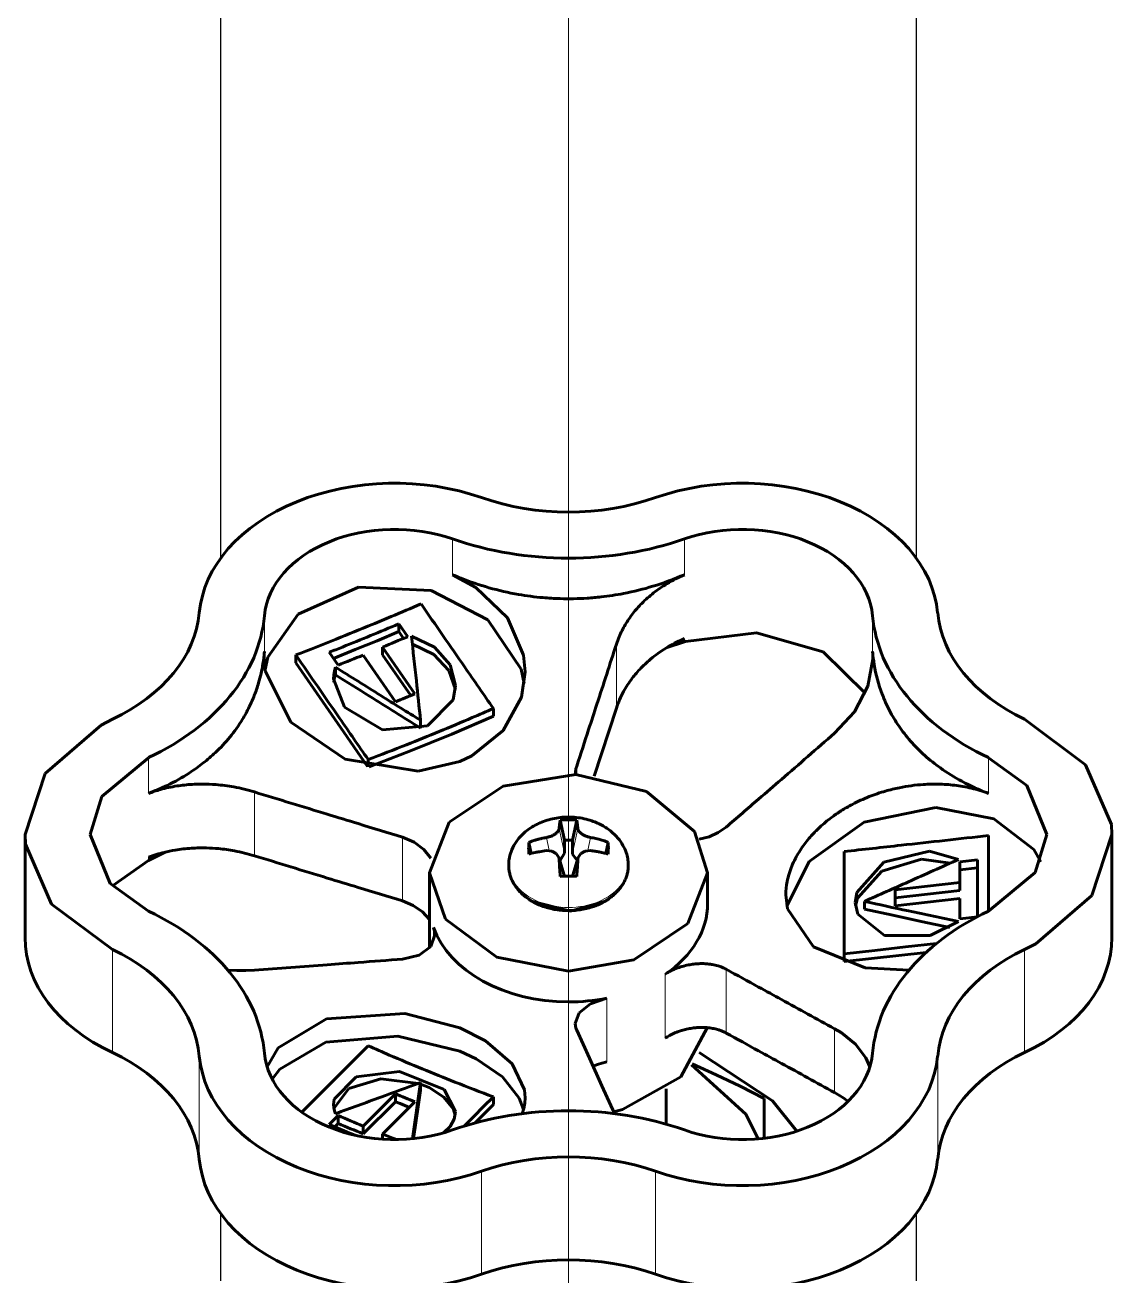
# Model space of a CAD drawing. Header units: millimetres. Extents: x -718 to 68664, y -49984 to -979.
# Drawn here: x 9120 to 9620, y -23322 to -22747 of the extents above; entities that cross this region are included whole.
import ezdxf

# ---------------------------------------------------------------- set-up
doc = ezdxf.new("R2010")
doc.units = ezdxf.units.MM
doc.linetypes.add('K5LT_BASIC', pattern=[0])
doc.layers.add('Text', color=7, linetype='Continuous', lineweight=15)
doc.layers.add('ХВС (В1)_20', color=5, linetype='Continuous', lineweight=25)
doc.layers.add('Системный слой (1)', color=7, linetype='Continuous', true_color=0xc26c6c6c)

# ---------------------------------------------------------------- blocks, each defined once
blk = doc.blocks.new('U656')
at = {"layer": 'Системный слой (1)', "color": 150, "linetype": 'K5LT_BASIC', "lineweight": 60, "true_color": 0x0080ff}
for p, q in [((799.531, 147.501), (800.694, 148.535)), ((797.374, 144.043), (799.531, 147.501)), ((796.351, 139.665), (797.374, 144.043)), ((796.626, 135.07), (796.351, 139.665)), ((798.156, 130.997), (796.626, 135.07)), ((811.359, 132.307), (809.132, 128.939)), ((800.694, 128.102), (798.156, 130.997)), ((809.132, 128.939), (807.742, 127.818))]:
    blk.add_line(p, q, dxfattribs=at)
blk = doc.blocks.new('U665')
at = {"layer": 'Системный слой (1)', "color": 150, "linetype": 'K5LT_BASIC', "lineweight": 60, "true_color": 0x0080ff}
for p, q in [((816.362, 116.814), (816.097, 117.336)), ((826.697, 117.336), (824.602, 114.543)), ((818.593, 114.24), (816.362, 116.814)), ((821.397, 113.318), (818.593, 114.24)), ((824.602, 114.543), (821.851, 113.341)), ((821.851, 113.341), (821.397, 113.318))]:
    blk.add_line(p, q, dxfattribs=at)
blk = doc.blocks.new('U666')
at = {"layer": 'Системный слой (1)', "color": 150, "linetype": 'K5LT_BASIC', "lineweight": 60, "true_color": 0x0080ff}
for p, q in [((830.274, 132.938), (830.258, 132.985)), ((830.676, 129.677), (830.274, 132.938)), ((829.793, 126.611), (830.676, 129.677)), ((827.896, 124.674), (829.793, 126.611))]:
    blk.add_line(p, q, dxfattribs=at)
blk = doc.blocks.new('U667')
at = {"layer": 'Системный слой (1)', "color": 150, "linetype": 'K5LT_BASIC', "lineweight": 60, "true_color": 0x0080ff}
for p, q in [((817.864, 118.997), (819.647, 116.853)), ((823.647, 117.232), (824.93, 118.997)), ((821.397, 116.318), (823.647, 117.232)), ((819.647, 116.853), (821.397, 116.318))]:
    blk.add_line(p, q, dxfattribs=at)
blk = doc.blocks.new('U668')
at = {"layer": 'Системный слой (1)', "color": 150, "linetype": 'K5LT_BASIC', "lineweight": 60, "true_color": 0x0080ff}
for p, q in [((818.192, 162.094), (820.943, 163.295)), ((820.943, 163.295), (821.397, 163.318)), ((821.397, 163.318), (824.202, 162.397)), ((824.202, 162.397), (826.432, 159.823)), ((816.097, 159.301), (818.192, 162.094)), ((826.432, 159.823), (826.697, 159.301))]:
    blk.add_line(p, q, dxfattribs=at)
blk = doc.blocks.new('U669')
at = {"layer": 'Системный слой (1)', "color": 150, "linetype": 'K5LT_BASIC', "lineweight": 60, "true_color": 0x0080ff}
for p, q in [((821.397, 160.318), (819.147, 159.405)), ((823.147, 159.784), (821.397, 160.318)), ((824.93, 157.64), (823.147, 159.784)), ((819.147, 159.405), (817.864, 157.64))]:
    blk.add_line(p, q, dxfattribs=at)
blk = doc.blocks.new('U670')
at = {"layer": 'Системный слой (1)', "color": 150, "linetype": 'K5LT_BASIC', "lineweight": 60, "true_color": 0x0080ff}
for p, q in [((808.741, 135.834), (808.632, 136.238)), ((810.242, 133.151), (808.741, 135.834)), ((812.506, 131.944), (810.242, 133.151))]:
    blk.add_line(p, q, dxfattribs=at)
blk = doc.blocks.new('U671')
at = {"layer": 'Системный слой (1)', "color": 150, "linetype": 'K5LT_BASIC', "lineweight": 60, "true_color": 0x0080ff}
for p, q in [((817.506, 143.97), (819.629, 144.718)), ((819.629, 144.718), (821.961, 143.804)), ((815.751, 141.615), (817.506, 143.97)), ((821.961, 143.804), (823.626, 141.321)), ((815.104, 138.318), (815.751, 141.615)), ((823.626, 141.321), (824.149, 137.981)), ((815.633, 135.315), (815.104, 138.318)), ((824.149, 137.981), (823.38, 134.737)), ((817.298, 132.833), (815.633, 135.315)), ((823.38, 134.737), (821.539, 132.516)), ((819.629, 131.918), (817.298, 132.833)), ((821.539, 132.516), (819.629, 131.918))]:
    blk.add_line(p, q, dxfattribs=at)
blk = doc.blocks.new('U672')
at = {"layer": 'Системный слой (1)', "color": 150, "linetype": 'K5LT_BASIC', "lineweight": 60, "true_color": 0x0080ff}
for p, q in [((821.041, 145.413), (821.271, 145.95)), ((820.709, 144.966), (821.041, 145.413)), ((820.303, 144.647), (820.709, 144.966))]:
    blk.add_line(p, q, dxfattribs=at)
blk = doc.blocks.new('U673')
at = {"layer": 'Системный слой (1)', "color": 150, "linetype": 'K5LT_BASIC', "lineweight": 60, "true_color": 0x0080ff}
for p, q in [((815.658, 145.95), (815.841, 145.184)), ((815.841, 145.184), (816.238, 144.657)), ((816.238, 144.657), (816.783, 144.468)), ((816.894, 144.474), (817.005, 144.494)), ((817.005, 144.494), (817.117, 144.527)), ((816.783, 144.468), (816.894, 144.474))]:
    blk.add_line(p, q, dxfattribs=at)
blk = doc.blocks.new('U674')
at = {"layer": 'Системный слой (1)', "color": 150, "linetype": 'K5LT_BASIC', "lineweight": 60, "true_color": 0x0080ff}
for p, q in [((818.335, 145.95), (818.13, 145.458)), ((818.13, 145.458), (817.838, 145.038)), ((817.838, 145.038), (817.482, 144.718))]:
    blk.add_line(p, q, dxfattribs=at)
blk = doc.blocks.new('U675')
at = {"layer": 'Системный слой (1)', "color": 150, "linetype": 'K5LT_BASIC', "lineweight": 60, "true_color": 0x0080ff}
for p, q in [((815.136, 153.574), (815.155, 153.986)), ((815.136, 153.168), (815.136, 153.574)), ((815.156, 152.765), (815.136, 153.168))]:
    blk.add_line(p, q, dxfattribs=at)
blk = doc.blocks.new('U676')
at = {"layer": 'Системный слой (1)', "color": 150, "linetype": 'K5LT_BASIC', "lineweight": 60, "true_color": 0x0080ff}
for p, q in [((812.388, 137.94), (811.107, 137.36)), ((811.107, 137.36), (809.828, 136.781)), ((809.828, 136.781), (808.55, 136.201))]:
    blk.add_line(p, q, dxfattribs=at)
blk = doc.blocks.new('U677')
at = {"layer": 'Системный слой (1)', "color": 150, "linetype": 'K5LT_BASIC', "lineweight": 60, "true_color": 0x0080ff}
for p, q in [((812.489, 137.978), (812.388, 137.94)), ((812.591, 138.001), (812.489, 137.978)), ((812.695, 138.008), (812.591, 138.001)), ((813.19, 137.827), (812.695, 138.008)), ((813.602, 137.314), (813.19, 137.827)), ((813.864, 136.558), (813.602, 137.314))]:
    blk.add_line(p, q, dxfattribs=at)
blk = doc.blocks.new('U678')
at = {"layer": 'Системный слой (1)', "color": 150, "linetype": 'K5LT_BASIC', "lineweight": 60, "true_color": 0x0080ff}
for p, q in [((812.278, 125.777), (812.456, 126.076)), ((811.743, 125.115), (812.278, 125.777)), ((811.122, 124.642), (811.743, 125.115)), ((810.707, 124.453), (811.122, 124.642))]:
    blk.add_line(p, q, dxfattribs=at)
blk = doc.blocks.new('U679')
at = {"layer": 'Системный слой (1)', "color": 150, "linetype": 'K5LT_BASIC', "lineweight": 60, "true_color": 0x0080ff}
for p, q in [((824.281, 137.998), (824.149, 138.008)), ((824.412, 137.976), (824.281, 137.998)), ((824.541, 137.94), (824.412, 137.976))]:
    blk.add_line(p, q, dxfattribs=at)
blk = doc.blocks.new('U680')
at = {"layer": 'Системный слой (1)', "color": 150, "linetype": 'K5LT_BASIC', "lineweight": 60, "true_color": 0x0080ff}
for p, q in [((809.392, 125.857), (809.52, 126.076)), ((809.112, 125.457), (809.256, 125.651)), ((809.256, 125.651), (809.392, 125.857))]:
    blk.add_line(p, q, dxfattribs=at)
blk = doc.blocks.new('U681')
at = {"layer": 'Системный слой (1)', "color": 150, "linetype": 'K5LT_BASIC', "lineweight": 60, "true_color": 0x0080ff}
for p, q in [((826.052, 126.076), (827.042, 125.165)), ((827.042, 125.165), (828.218, 124.546)), ((828.218, 124.546), (829.455, 124.319)), ((829.455, 124.319), (829.52, 124.318)), ((829.52, 124.318), (829.619, 124.32)), ((829.619, 124.32), (829.718, 124.324)), ((829.718, 124.324), (829.817, 124.33))]:
    blk.add_line(p, q, dxfattribs=at)
blk = doc.blocks.new('U682')
at = {"layer": 'Системный слой (1)', "color": 150, "linetype": 'K5LT_BASIC', "lineweight": 60, "true_color": 0x0080ff}
for p, q in [((810.728, 137.189), (810.808, 136.991)), ((810.808, 136.991), (810.875, 136.781)), ((810.875, 136.781), (810.928, 136.558))]:
    blk.add_line(p, q, dxfattribs=at)
blk = doc.blocks.new('U683')
at = {"layer": 'Системный слой (1)', "color": 150, "linetype": 'K5LT_BASIC', "lineweight": 60, "true_color": 0x0080ff}
for p, q in [((821.173, 132.302), (821.288, 131.848)), ((821.288, 131.848), (821.479, 131.428)), ((821.479, 131.428), (821.735, 131.065))]:
    blk.add_line(p, q, dxfattribs=at)
blk = doc.blocks.new('U684')
at = {"layer": 'Системный слой (1)', "color": 150, "linetype": 'K5LT_BASIC', "lineweight": 60, "true_color": 0x0080ff}
for p, q in [((817.977, 128.246), (816.223, 127.048)), ((818.623, 128.318), (817.977, 128.246)), ((816.223, 127.048), (815.257, 124.679)), ((815.257, 124.679), (815.155, 122.651))]:
    blk.add_line(p, q, dxfattribs=at)
blk = doc.blocks.new('U685')
at = {"layer": 'Системный слой (1)', "color": 150, "linetype": 'K5LT_BASIC', "lineweight": 60, "true_color": 0x0080ff}
for p, q in [((820.148, 127.248), (818.095, 128.27)), ((821.967, 124.718), (820.148, 127.248)), ((822.64, 121.426), (821.967, 124.718)), ((822.114, 118.758), (822.64, 121.426)), ((820.703, 116.915), (822.114, 118.758)), ((820.142, 116.587), (820.703, 116.915))]:
    blk.add_line(p, q, dxfattribs=at)
blk = doc.blocks.new('U686')
at = {"layer": 'Системный слой (1)', "color": 150, "linetype": 'K5LT_BASIC', "lineweight": 60, "true_color": 0x0080ff}
for p, q in [((810.59, 151.596), (810.129, 151.947)), ((811.832, 149.479), (810.59, 151.596)), ((812.118, 146.171), (811.832, 149.479)), ((811.425, 143.318), (812.118, 146.171)), ((811.075, 142.568), (811.425, 143.318)), ((810.236, 141.353), (811.075, 142.568)), ((809.257, 140.583), (810.236, 141.353)), ((808.742, 140.387), (809.257, 140.583))]:
    blk.add_line(p, q, dxfattribs=at)
blk = doc.blocks.new('U687')
at = {"layer": 'Системный слой (1)', "color": 150, "linetype": 'K5LT_BASIC', "lineweight": 60, "true_color": 0x0080ff}
for p, q in [((828.928, 152.272), (826.565, 151.086)), ((829.52, 152.318), (828.928, 152.272)), ((829.619, 152.317), (829.52, 152.318)), ((829.718, 152.313), (829.619, 152.317)), ((829.817, 152.306), (829.718, 152.313)), ((826.565, 151.086), (824.861, 148.599)), ((824.861, 148.599), (824.309, 145.239)), ((824.309, 145.239), (824.747, 143.318))]:
    blk.add_line(p, q, dxfattribs=at)
blk = doc.blocks.new('U688')
at = {"layer": 'Системный слой (1)', "color": 150, "linetype": 'K5LT_BASIC', "lineweight": 60, "true_color": 0x0080ff}
for p, q in [((829.557, 152.147), (828.98, 152.279)), ((831.537, 150.758), (829.557, 152.147)), ((832.768, 147.982), (831.537, 150.758)), ((832.622, 144.638), (832.768, 147.982)), ((831.269, 142.029), (832.622, 144.638)), ((829.003, 140.5), (831.269, 142.029)), ((828.338, 140.354), (829.003, 140.5))]:
    blk.add_line(p, q, dxfattribs=at)
blk = doc.blocks.new('U689')
at = {"layer": 'Системный слой (1)', "color": 150, "linetype": 'K5LT_BASIC', "lineweight": 60, "true_color": 0x0080ff}
for p, q in [((832.76, 142.576), (833.35, 143.652)), ((824.747, 143.318), (825.008, 142.767)), ((825.008, 142.767), (826.179, 141.323)), ((831.36, 141.132), (832.76, 142.576)), ((826.179, 141.323), (827.716, 140.488)), ((829.647, 140.393), (831.36, 141.132)), ((827.716, 140.488), (828.874, 140.318)), ((828.874, 140.318), (829.647, 140.393))]:
    blk.add_line(p, q, dxfattribs=at)
blk = doc.blocks.new('U690')
at = {"layer": 'Системный слой (1)', "color": 150, "linetype": 'K5LT_BASIC', "lineweight": 60, "true_color": 0x0080ff}
for p, q in [((811.898, 142.134), (812.499, 143.318)), ((810.843, 140.914), (811.898, 142.134)), ((809.641, 140.349), (810.843, 140.914)), ((808.548, 140.446), (808.789, 140.375)), ((808.789, 140.375), (809.033, 140.333)), ((809.033, 140.333), (809.278, 140.318)), ((809.278, 140.318), (809.641, 140.349))]:
    blk.add_line(p, q, dxfattribs=at)
blk = doc.blocks.new('U691')
at = {"layer": 'Системный слой (1)', "color": 150, "linetype": 'K5LT_BASIC', "lineweight": 60, "true_color": 0x0080ff}
for p, q in [((811.573, 151.676), (810.707, 152.184)), ((812.916, 149.444), (811.573, 151.676)), ((813.156, 145.845), (812.916, 149.444)), ((812.499, 143.318), (813.156, 145.845))]:
    blk.add_line(p, q, dxfattribs=at)
blk = doc.blocks.new('U692')
at = {"layer": 'Системный слой (1)', "color": 150, "linetype": 'K5LT_BASIC', "lineweight": 60, "true_color": 0x0080ff}
for p, q in [((815.549, 125.643), (815.688, 124.386)), ((815.688, 124.386), (815.827, 123.128)), ((815.827, 123.128), (815.966, 121.871))]:
    blk.add_line(p, q, dxfattribs=at)
blk = doc.blocks.new('U693')
at = {"layer": 'Системный слой (1)', "color": 150, "linetype": 'K5LT_BASIC', "lineweight": 60, "true_color": 0x0080ff}
for p, q in [((817.676, 123.399), (817.958, 124.71)), ((817.396, 122.089), (817.676, 123.399)), ((817.118, 120.78), (817.396, 122.089))]:
    blk.add_line(p, q, dxfattribs=at)
blk = doc.blocks.new('U694')
at = {"layer": 'Системный слой (1)', "color": 150, "linetype": 'K5LT_BASIC', "lineweight": 60, "true_color": 0x0080ff}
for p, q in [((818.468, 125.019), (818.091, 125.115)), ((819.704, 123.911), (818.468, 125.019)), ((820.261, 122.084), (819.704, 123.911)), ((820.075, 120.763), (820.261, 122.084))]:
    blk.add_line(p, q, dxfattribs=at)
blk = doc.blocks.new('U695')
at = {"layer": 'Системный слой (1)', "color": 150, "linetype": 'K5LT_BASIC', "lineweight": 60, "true_color": 0x0080ff}
for p, q in [((816.749, 123.782), (817.734, 125.016)), ((817.734, 125.016), (818.269, 125.126)), ((818.269, 125.126), (818.733, 125.052)), ((818.733, 125.052), (820.123, 123.808)), ((816.75, 121.686), (816.749, 123.782)), ((820.123, 123.808), (820.62, 121.715)), ((817.39, 120.371), (816.75, 121.686)), ((820.62, 121.715), (820.251, 120.371))]:
    blk.add_line(p, q, dxfattribs=at)
blk = doc.blocks.new('U696')
at = {"layer": 'Системный слой (1)', "color": 150, "linetype": 'K5LT_BASIC', "lineweight": 60, "true_color": 0x0080ff}
for p, q in [((815.908, 125.643), (816.063, 124.227)), ((816.063, 124.227), (816.22, 122.811)), ((816.22, 122.811), (816.377, 121.395))]:
    blk.add_line(p, q, dxfattribs=at)
blk = doc.blocks.new('U697')
at = {"layer": 'Системный слой (1)', "color": 150, "linetype": 'K5LT_BASIC', "lineweight": 60, "true_color": 0x0080ff}
for p, q in [((824.504, 147.49), (825.24, 145.584)), ((825.24, 145.584), (826.017, 143.682)), ((826.017, 143.682), (826.838, 141.776))]:
    blk.add_line(p, q, dxfattribs=at)
blk = doc.blocks.new('U698')
at = {"layer": 'Системный слой (1)', "color": 150, "linetype": 'K5LT_BASIC', "lineweight": 60, "true_color": 0x0080ff}
for p, q in [((829.9, 148.126), (829.498, 149.128)), ((830.31, 147.125), (829.9, 148.126)), ((830.728, 146.123), (830.31, 147.125))]:
    blk.add_line(p, q, dxfattribs=at)
blk = doc.blocks.new('U699')
at = {"layer": 'Системный слой (1)', "color": 150, "linetype": 'K5LT_BASIC', "lineweight": 60, "true_color": 0x0080ff}
for p, q in [((808.545, 149.044), (808.686, 149.09)), ((808.686, 149.09), (808.827, 149.117)), ((808.827, 149.117), (808.967, 149.126)), ((808.967, 149.126), (809.209, 149.098)), ((809.209, 149.098), (810.246, 148.081)), ((810.246, 148.081), (810.487, 146.099)), ((810.487, 146.099), (809.661, 144.035)), ((807.964, 143.763), (807.667, 144.067)), ((809.661, 144.035), (808.653, 143.511)), ((808.298, 143.574), (807.964, 143.763)), ((808.653, 143.511), (808.298, 143.574))]:
    blk.add_line(p, q, dxfattribs=at)
blk = doc.blocks.new('U700')
at = {"layer": 'Системный слой (1)', "color": 150, "linetype": 'K5LT_BASIC', "lineweight": 60, "true_color": 0x0080ff}
for p, q in [((809.012, 146.066), (809.1, 146.28)), ((808.838, 145.639), (808.925, 145.853)), ((808.925, 145.853), (809.012, 146.066))]:
    blk.add_line(p, q, dxfattribs=at)
blk = doc.blocks.new('U701')
at = {"layer": 'Системный слой (1)', "color": 150, "linetype": 'K5LT_BASIC', "lineweight": 60, "true_color": 0x0080ff}
for p, q in [((828.503, 149.101), (828.383, 149.117)), ((828.621, 149.077), (828.503, 149.101)), ((828.737, 149.044), (828.621, 149.077)), ((829.678, 144.511), (830.154, 145.491)), ((830.154, 145.491), (830.156, 145.5)), ((828.943, 143.819), (829.678, 144.511)), ((828.07, 143.519), (828.943, 143.819))]:
    blk.add_line(p, q, dxfattribs=at)
blk = doc.blocks.new('U702')
at = {"layer": 'Системный слой (1)', "color": 150, "linetype": 'K5LT_BASIC', "lineweight": 60, "true_color": 0x0080ff}
for p, q in [((808.051, 149.322), (807.884, 148.924)), ((807.719, 148.526), (807.554, 148.129)), ((807.884, 148.924), (807.719, 148.526))]:
    blk.add_line(p, q, dxfattribs=at)
blk = doc.blocks.new('U703')
at = {"layer": 'Системный слой (1)', "color": 150, "linetype": 'K5LT_BASIC', "lineweight": 60, "true_color": 0x0080ff}
for p, q in [((809.633, 149.567), (808.615, 150.583)), ((810.652, 148.552), (809.633, 149.567)), ((811.672, 147.535), (810.652, 148.552))]:
    blk.add_line(p, q, dxfattribs=at)
blk = doc.blocks.new('U704')
at = {"layer": 'Системный слой (1)', "color": 150, "linetype": 'K5LT_BASIC', "lineweight": 60, "true_color": 0x0080ff}
for p, q in [((808.423, 142.67), (807.975, 143.117)), ((808.872, 142.223), (808.423, 142.67)), ((809.321, 141.776), (808.872, 142.223))]:
    blk.add_line(p, q, dxfattribs=at)
blk = doc.blocks.new('U705')
at = {"layer": 'Системный слой (1)', "color": 150, "linetype": 'K5LT_BASIC', "lineweight": 60, "true_color": 0x0080ff}
for p, q in [((809.71, 148.422), (808.787, 149.111)), ((810.148, 146.947), (809.71, 148.422)), ((809.944, 145.225), (810.148, 146.947)), ((809.753, 144.734), (809.91, 145.123)), ((809.314, 144.048), (809.753, 144.734)), ((808.779, 143.626), (809.314, 144.048)), ((808.474, 143.526), (808.779, 143.626))]:
    blk.add_line(p, q, dxfattribs=at)
blk = doc.blocks.new('U706')
at = {"layer": 'Системный слой (1)', "color": 150, "linetype": 'K5LT_BASIC', "lineweight": 60, "true_color": 0x0080ff}
for p, q in [((808.141, 145.338), (807.402, 145.446)), ((808.882, 145.23), (808.141, 145.338)), ((809.624, 145.123), (808.882, 145.23))]:
    blk.add_line(p, q, dxfattribs=at)
blk = doc.blocks.new('U707')
at = {"layer": 'Системный слой (1)', "color": 150, "linetype": 'K5LT_BASIC', "lineweight": 60, "true_color": 0x0080ff}
for p, q in [((808.12, 142.616), (808.401, 142.336)), ((808.401, 142.336), (808.682, 142.056)), ((808.682, 142.056), (808.963, 141.776))]:
    blk.add_line(p, q, dxfattribs=at)
blk = doc.blocks.new('U708')
at = {"layer": 'Системный слой (1)', "color": 150, "linetype": 'K5LT_BASIC', "lineweight": 60, "true_color": 0x0080ff}
for p, q in [((827.257, 148.627), (828.563, 149.126)), ((828.563, 149.126), (828.743, 149.117)), ((828.743, 149.117), (828.921, 149.09)), ((828.921, 149.09), (829.095, 149.044)), ((826.214, 146.873), (827.257, 148.627)), ((826.399, 144.797), (826.214, 146.873)), ((830.526, 145.54), (830.016, 144.484)), ((827.598, 143.629), (826.399, 144.797)), ((830.016, 144.484), (829.209, 143.765)), ((828.249, 143.511), (827.598, 143.629)), ((829.209, 143.765), (828.249, 143.511))]:
    blk.add_line(p, q, dxfattribs=at)
blk = doc.blocks.new('U709')
at = {"layer": 'Системный слой (1)', "color": 150, "linetype": 'K5LT_BASIC', "lineweight": 60, "true_color": 0x0080ff}
for p, q in [((829.296, 150.86), (827.703, 149.76)), ((827.703, 149.76), (826.111, 148.66)), ((826.111, 148.66), (824.521, 147.559))]:
    blk.add_line(p, q, dxfattribs=at)
blk = doc.blocks.new('U710')
at = {"layer": 'Системный слой (1)', "color": 150, "linetype": 'K5LT_BASIC', "lineweight": 60, "true_color": 0x0080ff}
for p, q in [((808.256, 145.373), (807.396, 145.499)), ((809.118, 145.248), (808.256, 145.373)), ((809.982, 145.123), (809.118, 145.248))]:
    blk.add_line(p, q, dxfattribs=at)
blk = doc.blocks.new('U711')
at = {"layer": 'Системный слой (1)', "color": 150, "linetype": 'K5LT_BASIC', "lineweight": 60, "true_color": 0x0080ff}
for p, q in [((818.334, 140.02), (817.863, 138.226)), ((817.863, 138.226), (818.334, 136.617))]:
    blk.add_line(p, q, dxfattribs=at)
blk = doc.blocks.new('U712')
at = {"layer": 'Системный слой (1)', "color": 150, "linetype": 'K5LT_BASIC', "lineweight": 60, "true_color": 0x0080ff}
for p, q in [((820.231, 138.682), (820.205, 138.724)), ((820.532, 138.504), (820.231, 138.682))]:
    blk.add_line(p, q, dxfattribs=at)
blk = doc.blocks.new('U713')
at = {"layer": 'Системный слой (1)', "color": 150, "linetype": 'K5LT_BASIC', "lineweight": 60, "true_color": 0x0080ff}
for p, q in [((820.205, 137.913), (820.492, 138.13)), ((820.492, 138.13), (820.532, 138.133))]:
    blk.add_line(p, q, dxfattribs=at)
blk = doc.blocks.new('U714')
at = {"layer": 'Системный слой (1)', "color": 150, "linetype": 'K5LT_BASIC', "lineweight": 60, "true_color": 0x0080ff}
for p, q in [((820.269, 137.888), (820.234, 137.891)), ((820.303, 137.882), (820.269, 137.888)), ((820.337, 137.873), (820.303, 137.882)), ((820.522, 137.756), (820.337, 137.873)), ((820.634, 137.552), (820.522, 137.756)), ((820.652, 137.3), (820.634, 137.552))]:
    blk.add_line(p, q, dxfattribs=at)
blk = doc.blocks.new('U715')
at = {"layer": 'Системный слой (1)', "color": 150, "linetype": 'K5LT_BASIC', "lineweight": 60, "true_color": 0x0080ff}
for p, q in [((820.634, 139.085), (820.652, 139.337)), ((820.234, 138.746), (820.269, 138.749)), ((820.269, 138.749), (820.303, 138.755)), ((820.303, 138.755), (820.337, 138.764)), ((820.337, 138.764), (820.522, 138.88)), ((820.522, 138.88), (820.634, 139.085))]:
    blk.add_line(p, q, dxfattribs=at)
blk = doc.blocks.new('U716')
at = {"layer": 'Системный слой (1)', "color": 150, "linetype": 'K5LT_BASIC', "lineweight": 60, "true_color": 0x0080ff}
for p, q in [((810.792, 132.664), (808.523, 130.157)), ((808.523, 130.157), (807.388, 129.588))]:
    blk.add_line(p, q, dxfattribs=at)
blk = doc.blocks.new('U717')
at = {"layer": 'Системный слой (1)', "color": 150, "linetype": 'K5LT_BASIC', "lineweight": 60, "true_color": 0x0080ff}
for p, q in [((810.845, 132.625), (810.341, 131.52)), ((810.341, 131.52), (809.808, 130.417)), ((809.808, 130.417), (809.251, 129.318))]:
    blk.add_line(p, q, dxfattribs=at)

msp = doc.modelspace()

# ---------------------------------------------------------------- linework, layer by layer
at = {"layer": 'Text'}
msp.add_line((9369.58, -22177.69), (9369.58, -25764.92), dxfattribs=at)
at = {"layer": 'ХВС (В1)_20'}
for p, q in [((9209.58, -22360.41), (9209.58, -22991.85)), ((9529.58, -22360.41), (9529.58, -22991.85)), ((9209.58, -23293.5), (9209.58, -23324.38)), ((9529.58, -23293.5), (9529.58, -23324.38))]:
    msp.add_line(p, q, dxfattribs=at)
at = {"layer": 'ХВС (В1)_20', "lineweight": 18}
for p, q in [((9316.25, -22983), (9316.25, -22999.46)), ((9422.92, -22983), (9422.92, -22999.46)), ((9229.7, -23018.33), (9229.7, -23034.79)), ((9509.47, -23018.33), (9509.47, -23034.79)), ((9422.92, -23028.82), (9422.92, -23030.38)), ((9391.63, -23060.82), (9391.63, -23031.46)), ((9176.37, -23083.65), (9176.37, -23100.11)), ((9373.37, -23091.49), (9373.37, -23087.54)), ((9562.8, -23083.65), (9562.8, -23100.11)), ((9225.11, -23128.8), (9225.11, -23099.44)), ((9367.73, -23127.64), (9365.31, -23116.21)), ((9371.44, -23127.64), (9373.86, -23116.21)), ((9293.27, -23149.6), (9293.27, -23120.24)), ((9360.67, -23126.4), (9359.4, -23120.39)), ((9378.5, -23126.4), (9379.77, -23120.39)), ((9176.37, -23129.47), (9176.37, -23131.03)), ((9367.61, -23138.21), (9365.31, -23130.62)), ((9371.56, -23138.21), (9373.86, -23130.62)), ((9307.5, -23168.3), (9307.5, -23161.78)), ((9159.76, -23171.99), (9159.76, -23219.36)), ((9579.41, -23171.99), (9579.41, -23219.36)), ((9414.07, -23212.7), (9414.07, -23183.34)), ((9442.12, -23210.37), (9442.12, -23181.01)), ((9387.19, -23223.68), (9387.19, -23194.32)), ((9492.01, -23237.76), (9492.01, -23208.4)), ((9199.76, -23220.98), (9199.76, -23268.35)), ((9539.41, -23220.98), (9539.41, -23268.35)), ((9329.58, -23273.97), (9329.58, -23321.35)), ((9409.58, -23273.97), (9409.58, -23321.35))]:
    msp.add_line(p, q, dxfattribs=at)
at = {"layer": 'ХВС (В1)_20', "lineweight": 60}
for p, q in [((9291.54, -23025.68), (9291.54, -23022.1)), ((9295.61, -23027.99), (9291.54, -23022.1)), ((9293.69, -23028.8), (9291.54, -23025.68)), ((9422.92, -23030.38), (9414.98, -23032.91)), ((9244.16, -23039.99), (9244.16, -23036.41)), ((9263.61, -23041.06), (9259.55, -23035.16)), ((9289.97, -23057.99), (9275.13, -23036.45)), ((9298.93, -23054.33), (9284.09, -23032.79)), ((9284.09, -23036.38), (9284.09, -23032.79)), ((9297.01, -23055.12), (9284.09, -23036.38)), ((9262.33, -23045.59), (9262.33, -23042)), ((9335.01, -23064.58), (9335.01, -23061)), ((9381.42, -23092.19), (9391.63, -23060.82)), ((9301.54, -23070.05), (9301.54, -23066.47)), ((9277.41, -23087.81), (9277.41, -23084.51)), ((9367.73, -23121.56), (9365.79, -23112.41)), ((9371.44, -23121.56), (9373.38, -23112.41)), ((9119.58, -23118.99), (9119.58, -23166.36)), ((9352.37, -23127.74), (9351.29, -23122.66)), ((9371.44, -23121.56), (9367.73, -23121.56)), ((9367.73, -23121.56), (9367.73, -23127.64)), ((9371.44, -23127.64), (9371.44, -23121.56)), ((9386.8, -23127.74), (9387.88, -23122.66)), ((9562.83, -23154.3), (9562.83, -23119.49)), ((9619.58, -23118.99), (9619.58, -23166.36)), ((9183.99, -23127.14), (9176.37, -23131.03)), ((9496.33, -23126.86), (9496.33, -23173.88)), ((9176.37, -23131.03), (9159.81, -23142.67)), ((9367.6, -23137.73), (9365.13, -23129.59)), ((9371.57, -23137.73), (9374.04, -23129.59)), ((9549.53, -23131.66), (9557.66, -23130.74)), ((9549.53, -23131.66), (9549.53, -23141.16)), ((9557.66, -23134.32), (9549.53, -23135.24)), ((9557.66, -23156.87), (9557.66, -23130.74)), ((9305.58, -23136.66), (9305.58, -23171.31)), ((9367.6, -23137.73), (9367.7, -23138.21)), ((9371.47, -23138.21), (9371.57, -23137.73)), ((9433.58, -23136.66), (9433.58, -23150.81)), ((9519.86, -23144.52), (9549.53, -23141.16)), ((9519.86, -23144.52), (9519.86, -23151.84)), ((9549.53, -23144.74), (9519.86, -23148.1)), ((9549.53, -23144.74), (9549.53, -23141.16)), ((9505.67, -23153.38), (9505.67, -23149.8)), ((9519.86, -23151.84), (9549.53, -23148.48)), ((9549.53, -23148.48), (9549.53, -23157.78)), ((9549.53, -23157.78), (9557.66, -23156.87)), ((9496.33, -23177.46), (9496.33, -23173.88)), ((9301.54, -23236.71), (9301.54, -23233.13)), ((9414.58, -23252.32), (9414.58, -23236.02)), ((9289.97, -23238.38), (9275.13, -23253.19)), ((9289.97, -23241.96), (9275.13, -23256.77)), ((9298.93, -23242.03), (9284.09, -23256.84)), ((9289.97, -23241.96), (9289.97, -23238.38)), ((9335.01, -23243.33), (9335.01, -23239.74)), ((9459.58, -23240.45), (9459.58, -23258.8)), ((9263.61, -23248.39), (9259.55, -23252.45)), ((9263.61, -23251.97), (9263.61, -23248.39)), ((9263.61, -23251.97), (9262.07, -23253.51)), ((9275.13, -23256.77), (9275.13, -23253.19)), ((9284.09, -23259.21), (9284.09, -23256.84))]:
    msp.add_line(p, q, dxfattribs=at)
msp.add_arc((9845.19, -21869.66), 1496.36, 247.97721, 248.2384, dxfattribs=at)
for centre, major_axis, start_param, end_param in [((9289.58, -23021.01), (-90, 0), 4.251835, 6.220141), ((9449.58, -23021.01), (-90, 0), 3.204637, 5.172943), ((9369.58, -22906.99), (90, 0), 4.251835, 5.172943), ((9289.58, -23021.01), (-60, 0), 4.251835, 6.220141), ((9449.58, -23021.01), (60, 0), 0.063045, 2.03135), ((9369.58, -22906.99), (120, 0), 4.251835, 5.172943), ((9109.94, -23012.99), (90, 0), 5.299033, 6.220141), ((9109.94, -23012.99), (120, 0), 5.299033, 6.220141), ((9629.23, -23012.99), (120, 0), 3.204637, 4.125745), ((9629.23, -23012.99), (-90, 0), 0.063045, 0.984153), ((9369.58, -23150.81), (64, 0), 5.480988, 6.283185), ((9109.94, -23224.98), (-120, 0), 3.204637, 4.125745), ((9629.23, -23224.98), (-120, 0), 5.299033, 6.220141), ((9369.58, -23150.81), (-64, 0), 0.245, 1.570796), ((9209.58, -23166.36), (90, 0), 3.141593, 4.125745), ((9529.58, -23166.36), (-90, 0), 2.15744, 3.141593), ((9109.94, -23224.98), (90, 0), 0.063045, 0.984153), ((9629.23, -23224.98), (-90, 0), 5.299033, 6.220141), ((9369.58, -23150.81), (64, 0), 4.712389, 4.990987), ((9109.94, -23272.36), (90, 0), 0.063045, 0.984153), ((9289.58, -23216.97), (-60, 0), 0.063045, 2.03135), ((9449.58, -23216.97), (60, 0), 4.251835, 6.220141), ((9629.23, -23272.36), (-90, 0), 5.299033, 6.220141), ((9289.58, -23216.97), (90, 0), 3.204637, 5.172943), ((9449.58, -23216.97), (90, 0), 4.251835, 6.220141), ((9369.58, -23330.98), (-120, 0), 4.251835, 5.172943), ((9369.58, -23330.98), (-90, 0), 4.251835, 5.172943), ((9289.58, -23264.34), (90, 0), 3.204637, 5.172943), ((9449.58, -23264.34), (90, 0), 4.251835, 6.220141), ((9369.58, -23378.36), (-90, 0), 4.251835, 5.172943)]:
    msp.add_ellipse(centre, major_axis=major_axis, ratio=0.707107, start_param=start_param, end_param=end_param, dxfattribs=at)
at = {"layer": 'ХВС (В1)_20', "lineweight": 18}
msp.add_ellipse((9369.58, -23133.13), major_axis=(-27.5, 0), ratio=0.707107, start_param=0, end_param=3.141593, dxfattribs=at)
at = {"layer": 'ХВС (В1)_20', "lineweight": 60}
for points, knots in [([(9422.92, -22999.46), (9418.23, -23001.5), (9409.07, -23004.87), (9396.12, -23008.07), (9385.95, -23009.63), (9376.17, -23010.49), (9367.22, -23010.65), (9356.64, -23010.03), (9345.63, -23008.58), (9332.97, -23005.68), (9322.97, -23002.28), (9317.54, -23000.02), (9316.25, -22999.46)], [0, 0, 0, 0, 1.854842, 3.499918, 4.73635, 5.487068, 6.957013, 7.886095, 9.219697, 10.871305, 12.490285, 13, 13, 13, 13]), ([(9422.92, -22999.46), (9420.14, -23000.67), (9415.18, -23003.23), (9408.65, -23007.73), (9403.4, -23012.39), (9399.06, -23017.33), (9395.56, -23022.47), (9393.15, -23027.24), (9392.01, -23030.29), (9391.63, -23031.46)], [0, 0, 0, 0, 1.818825, 3.386072, 4.938759, 6.313147, 7.708369, 9.13365, 10, 10, 10, 10]), ([(9301.76, -23012.9), (9297.17, -23014.88), (9289.7, -23018.05), (9276.7, -23023.47), (9262.1, -23029.41), (9250.37, -23034.02), (9244.16, -23036.41)], [0, 0, 0, 0, 1.672477, 2.72387, 4.738499, 7, 7, 7, 7]), ([(9335.01, -23061), (9330.62, -23054.67), (9319.54, -23038.65), (9308.46, -23022.6), (9301.76, -23012.9)], [0, 0, 0, 0, 1.976899, 5, 5, 5, 5]), ([(9291.54, -23022.1), (9282.88, -23025.75), (9272.22, -23030.13), (9261.55, -23034.37), (9259.55, -23035.16)], [0, 0, 0, 0, 4.059731, 5, 5, 5, 5]), ([(9301.54, -23066.47), (9300.89, -23060.43), (9299.5, -23047.53), (9298.11, -23034.59), (9297.37, -23027.7)], [0, 0, 0, 0, 2.340092, 5, 5, 5, 5]), ([(9422.92, -23028.82), (9420.39, -23029.92), (9415.87, -23032.22), (9410.5, -23035.77), (9406.3, -23039.15), (9402.52, -23042.72), (9399.31, -23046.45), (9396.74, -23050.1), (9394.05, -23054.59), (9392.47, -23058.23), (9391.63, -23060.82)], [0, 0, 0, 0, 1.821115, 3.379413, 4.39742, 5.574513, 7.068766, 7.964415, 8.880783, 11, 11, 11, 11]), ([(9229.7, -23034.79), (9229.55, -23036.71), (9228.96, -23041.62), (9227.42, -23048.4), (9225.17, -23054.97), (9222.71, -23060.56), (9219.13, -23067.09), (9214.06, -23074.22), (9207.88, -23080.84), (9201.54, -23086.29), (9194.28, -23091.46), (9185.87, -23096.18), (9179.34, -23098.98), (9176.37, -23100.11)], [0, 0, 0, 0, 0.938003, 2.408157, 3.400929, 4.343765, 5.400831, 7.02675, 8.565173, 9.702377, 10.921844, 12.641455, 14, 14, 14, 14]), ([(9277.41, -23084.51), (9273.03, -23078.18), (9261.95, -23062.16), (9250.86, -23046.12), (9244.16, -23036.41)], [0, 0, 0, 0, 1.976899, 5, 5, 5, 5]), ([(9373.37, -23087.54), (9375.19, -23081.95), (9378.29, -23072.45), (9384.37, -23053.75), (9388.64, -23040.65), (9391.63, -23031.46)], [0, 0, 0, 0, 1.796729, 3.052013, 6, 6, 6, 6]), ([(9562.8, -23100.11), (9558.53, -23098.49), (9550.76, -23094.97), (9541.09, -23088.97), (9533.25, -23082.69), (9526.85, -23076.22), (9521.45, -23069.25), (9517.12, -23062.02), (9512.92, -23052.69), (9510.45, -23043.54), (9509.63, -23036.81), (9509.47, -23034.79)], [0, 0, 0, 0, 1.67657, 3.178896, 4.393608, 5.661418, 6.866, 8.02582, 9.169165, 11.154957, 12, 12, 12, 12]), ([(9301.54, -23066.47), (9295.42, -23062.67), (9282.35, -23054.53), (9269.28, -23046.36), (9262.33, -23042)], [0, 0, 0, 0, 2.340092, 5, 5, 5, 5]), ([(9301.54, -23070.05), (9293.72, -23065.19), (9280.65, -23057.05), (9267.58, -23048.87), (9262.33, -23045.59)], [0, 0, 0, 0, 2.991494, 5, 5, 5, 5]), ([(9277.41, -23084.51), (9283.3, -23082.3), (9294.2, -23078.11), (9310.14, -23071.67), (9323.45, -23066.05), (9331.76, -23062.43), (9335.01, -23061)], [0, 0, 0, 0, 2.146332, 3.974264, 5.817659, 7, 7, 7, 7]), ([(9442.12, -23115.61), (9447.1, -23111.31), (9455.56, -23104), (9472.19, -23089.61), (9483.84, -23079.52), (9492.01, -23072.44)], [0, 0, 0, 0, 1.796729, 3.052013, 6, 6, 6, 6]), ([(9225.11, -23099.44), (9222.02, -23098.49), (9216.13, -23097.06), (9208.03, -23096.01), (9201.6, -23095.75), (9195.6, -23095.93), (9189.12, -23096.62), (9182.4, -23098.05), (9178.16, -23099.43), (9176.37, -23100.11)], [0, 0, 0, 0, 1.895858, 3.525211, 4.773633, 5.69667, 7.116945, 8.737444, 10, 10, 10, 10]), ([(9293.27, -23120.24), (9286.46, -23118.17), (9274.91, -23114.65), (9252.19, -23107.72), (9236.27, -23102.85), (9225.11, -23099.44)], [0, 0, 0, 0, 1.796729, 3.052013, 6, 6, 6, 6]), ([(9562.8, -23100.11), (9560.24, -23099.14), (9555.19, -23097.61), (9547.35, -23096.23), (9539.95, -23095.72), (9533.26, -23095.88), (9527.3, -23096.48), (9521.46, -23097.47), (9514.93, -23099.06), (9507.61, -23101.56), (9500.81, -23104.68), (9495.07, -23108), (9490.04, -23111.46), (9485.64, -23115.11), (9481.3, -23119.44), (9477.35, -23124.26), (9473.59, -23130.33), (9471.29, -23135.93), (9469.9, -23141.52), (9469.58, -23144.74), (9469.58, -23146.73)], [0, 0, 0, 0, 1.489396, 2.806298, 4.074405, 5.183184, 6.086701, 6.977433, 8.042671, 9.325288, 10.720378, 11.710057, 12.638762, 13.830395, 14.694932, 15.930426, 17.292771, 18.840085, 19.64394, 21, 21, 21, 21]), ([(9397.08, -23133.13), (9397.08, -23132.36), (9397.04, -23131.59), (9396.81, -23129.89), (9396.62, -23128.96), (9396.04, -23126.97), (9395.62, -23125.91), (9394.53, -23123.73), (9393.83, -23122.6), (9392.11, -23120.34), (9391.05, -23119.21), (9388.56, -23117.02), (9387.09, -23115.98), (9383.87, -23114.13), (9382.12, -23113.35), (9378.01, -23111.95), (9375.59, -23111.42), (9370.72, -23110.91), (9368.22, -23110.92), (9363.43, -23111.46), (9361.08, -23111.97), (9356.74, -23113.46), (9354.71, -23114.4), (9351.08, -23116.64), (9349.47, -23117.91), (9346.88, -23120.54), (9345.85, -23121.84), (9344.24, -23124.42), (9343.63, -23125.68), (9342.77, -23128.09), (9342.48, -23129.23), (9342.17, -23131.21), (9342.1, -23132.03), (9342.09, -23132.95), (9342.08, -23133.04), (9342.08, -23133.13)], [0, 0, 0, 0, 0.635766, 0.635766, 1.413246, 1.413246, 2.327713, 2.327713, 3.379678, 3.379678, 4.572633, 4.572633, 5.934211, 5.934211, 7.351129, 7.351129, 9.133453, 9.133453, 10.915777, 10.915777, 12.647242, 12.647242, 14.299135, 14.299135, 15.85652, 15.85652, 17.158936, 17.158936, 18.280269, 18.280269, 19.242871, 19.242871, 19.926082, 19.926082, 20, 20, 20, 20]), ([(9359.4, -23120.39), (9359.92, -23120.3), (9360.99, -23120.03), (9362.45, -23119.42), (9363.7, -23118.66), (9364.44, -23117.98), (9364.84, -23117.46), (9365.06, -23117.1), (9365.21, -23116.75), (9365.28, -23116.45), (9365.3, -23116.28), (9365.31, -23116.21)], [0, 0, 0, 0, 2.075817, 4.244153, 6.255988, 8.344244, 9.11935, 9.876473, 10.814253, 11.502856, 12, 12, 12, 12]), ([(9365.79, -23112.41), (9365.72, -23112.7), (9365.61, -23113.28), (9365.45, -23114.52), (9365.36, -23115.52), (9365.31, -23116.21)], [0, 0, 0, 0, 1.827214, 3.321793, 6, 6, 6, 6]), ([(9373.38, -23112.41), (9371.72, -23112.28), (9369.18, -23112.21), (9366.65, -23112.34), (9365.79, -23112.41)], [0, 0, 0, 0, 3.30107, 5, 5, 5, 5]), ([(9373.86, -23116.21), (9373.85, -23115.99), (9373.82, -23115.6), (9373.74, -23114.75), (9373.64, -23113.83), (9373.5, -23112.97), (9373.42, -23112.56), (9373.38, -23112.41)], [0, 0, 0, 0, 1.127962, 2.052457, 4.702903, 6.700745, 8, 8, 8, 8]), ([(9373.86, -23116.21), (9373.88, -23116.45), (9374.02, -23116.99), (9374.59, -23117.86), (9375.58, -23118.74), (9376.69, -23119.39), (9377.5, -23119.74), (9378.04, -23119.94), (9378.46, -23120.08), (9378.94, -23120.21), (9379.34, -23120.31), (9379.64, -23120.37), (9379.77, -23120.39)], [0, 0, 0, 0, 1.865472, 4.020169, 6.500074, 8.746103, 9.879296, 10.351451, 11.2127, 11.71544, 12.461428, 13, 13, 13, 13]), ([(9359.4, -23120.39), (9359.06, -23120.45), (9358.48, -23120.56), (9357.69, -23120.73), (9356.77, -23120.94), (9355.6, -23121.23), (9353.96, -23121.7), (9352.52, -23122.18), (9351.57, -23122.55), (9351.29, -23122.66)], [0, 0, 0, 0, 1.184332, 2.06893, 2.846067, 4.560575, 6.344944, 8.911629, 10, 10, 10, 10]), ([(9387.88, -23122.66), (9387.09, -23122.34), (9385.64, -23121.82), (9383.3, -23121.14), (9381.39, -23120.7), (9380.14, -23120.46), (9379.77, -23120.39)], [0, 0, 0, 0, 2.131648, 3.875669, 6.089053, 7, 7, 7, 7]), ([(9387.88, -23128.03), (9387.91, -23126.65), (9387.92, -23124.81), (9387.89, -23123.14), (9387.88, -23122.66)], [0, 0, 0, 0, 3.536307, 5, 5, 5, 5]), ([(9496.33, -23126.86), (9505.1, -23125.9), (9527.27, -23123.45), (9549.43, -23120.98), (9562.83, -23119.49)], [0, 0, 0, 0, 1.976894, 5, 5, 5, 5]), ([(9225.11, -23128.8), (9222.11, -23127.88), (9216.6, -23126.53), (9209.16, -23125.5), (9202.53, -23125.11), (9195.83, -23125.24), (9189.35, -23125.98), (9182.7, -23127.35), (9178.69, -23128.59), (9176.37, -23129.47)], [0, 0, 0, 0, 1.83616, 3.304363, 4.385714, 5.755195, 7.300322, 8.364664, 10, 10, 10, 10]), ([(9351.29, -23128.03), (9352.23, -23127.76), (9353.86, -23127.36), (9356.57, -23126.84), (9358.32, -23126.58), (9359.4, -23126.44)], [0, 0, 0, 0, 2.197169, 3.704632, 6, 6, 6, 6]), ([(9379.77, -23126.44), (9380.11, -23126.48), (9380.69, -23126.56), (9381.48, -23126.68), (9382.4, -23126.82), (9383.57, -23127.03), (9385.21, -23127.35), (9386.65, -23127.69), (9387.6, -23127.95), (9387.88, -23128.03)], [0, 0, 0, 0, 1.184332, 2.06893, 2.846067, 4.560575, 6.344944, 8.911629, 10, 10, 10, 10]), ([(9293.27, -23149.6), (9286.46, -23147.54), (9274.91, -23144.01), (9252.19, -23137.08), (9236.27, -23132.21), (9225.11, -23128.8)], [0, 0, 0, 0, 1.796729, 3.052013, 6, 6, 6, 6]), ([(9397.08, -23133.13), (9397.08, -23133.5), (9397.07, -23133.86), (9397.01, -23134.72), (9396.96, -23135.21), (9396.79, -23136.3), (9396.66, -23136.89), (9396.33, -23138.08), (9396.13, -23138.67), (9395.67, -23139.84), (9395.4, -23140.42), (9395.04, -23141.12), (9394.97, -23141.25), (9394.57, -23141.96), (9394.21, -23142.53), (9393.43, -23143.65), (9393, -23144.2), (9392.06, -23145.28), (9391.55, -23145.81), (9390.56, -23146.74), (9390.07, -23147.14), (9389.48, -23147.64), (9389.37, -23147.73), (9388.62, -23148.31), (9387.95, -23148.77), (9387.04, -23149.35), (9386.83, -23149.49), (9386.09, -23149.91), (9385.57, -23150.2), (9384.25, -23150.88), (9383.44, -23151.25), (9381.74, -23151.93), (9380.85, -23152.25), (9379.03, -23152.8), (9378.08, -23153.05), (9376.14, -23153.46), (9375.14, -23153.63), (9373.1, -23153.88), (9372.06, -23153.97), (9369.94, -23154.05), (9368.86, -23154.05), (9366.72, -23153.94), (9365.65, -23153.84), (9363.57, -23153.56), (9362.55, -23153.37), (9360.58, -23152.92), (9359.62, -23152.66), (9357.77, -23152.06), (9356.88, -23151.73), (9355.17, -23151), (9354.35, -23150.6), (9353.22, -23149.99), (9352.89, -23149.81), (9352.15, -23149.36), (9351.73, -23149.1), (9350.73, -23148.43), (9350.16, -23147.98), (9349.5, -23147.49), (9349.42, -23147.43), (9348.73, -23146.86), (9348.15, -23146.33), (9347.37, -23145.53), (9347.13, -23145.28), (9346.44, -23144.52), (9346.01, -23143.99), (9345.19, -23142.89), (9344.81, -23142.31), (9344.24, -23141.33), (9344.03, -23140.94), (9343.55, -23139.97), (9343.3, -23139.37), (9342.87, -23138.17), (9342.69, -23137.57), (9342.4, -23136.36), (9342.29, -23135.75), (9342.14, -23134.55), (9342.09, -23133.94), (9342.09, -23133.27), (9342.08, -23133.2), (9342.08, -23133.13)], [0, 0, 0, 0, 0.287313, 0.287313, 0.670397, 0.670397, 1.14246, 1.14246, 1.623465, 1.623465, 2.111519, 2.111519, 2.22407, 2.22407, 2.73044, 2.73044, 3.250318, 3.250318, 3.786276, 3.786276, 4.241411, 4.241411, 4.340836, 4.340836, 4.913427, 4.913427, 5.093775, 5.093775, 5.502729, 5.502729, 6.108947, 6.108947, 6.731622, 6.731622, 7.369116, 7.369116, 8.022943, 8.022943, 8.693653, 8.693653, 9.382342, 9.382342, 10.068798, 10.068798, 10.737006, 10.737006, 11.387921, 11.387921, 12.022804, 12.022804, 12.641962, 12.641962, 12.902632, 12.902632, 13.243537, 13.243537, 13.754983, 13.754983, 13.828617, 13.828617, 14.395848, 14.395848, 14.648553, 14.648553, 15.153962, 15.153962, 15.678543, 15.678543, 16.011761, 16.011761, 16.509915, 16.509915, 16.996605, 16.996605, 17.473538, 17.473538, 17.945142, 17.945142, 18, 18, 18, 18]), ([(9365.31, -23130.62), (9365.32, -23130.91), (9365.35, -23131.48), (9365.39, -23132.24), (9365.43, -23133.08), (9365.5, -23134.22), (9365.61, -23135.98), (9365.72, -23137.43), (9365.79, -23138.28)], [0, 0, 0, 0, 1.065952, 2.078217, 2.820889, 4.104732, 6.147547, 9, 9, 9, 9]), ([(9373.38, -23138.28), (9373.46, -23137.29), (9373.66, -23134.64), (9373.79, -23132.15), (9373.86, -23130.62)], [0, 0, 0, 0, 1.830974, 5, 5, 5, 5]), ([(9505.67, -23149.8), (9512.44, -23146.8), (9526.91, -23140.36), (9541.36, -23133.9), (9549.05, -23130.45)], [0, 0, 0, 0, 2.340086, 5, 5, 5, 5]), ([(9365.79, -23138.28), (9367.69, -23138.18), (9370.23, -23138.15), (9372.76, -23138.25), (9373.38, -23138.28)], [0, 0, 0, 0, 3.77453, 5, 5, 5, 5]), ([(9505.67, -23149.8), (9512.44, -23151.26), (9526.91, -23154.37), (9541.36, -23157.44), (9549.05, -23159.06)], [0, 0, 0, 0, 2.340086, 5, 5, 5, 5]), ([(9293.27, -23176.38), (9286.46, -23176.89), (9274.91, -23177.75), (9252.19, -23179.42), (9236.27, -23180.59), (9225.11, -23181.4)], [0, 0, 0, 0, 1.796729, 3.052013, 6, 6, 6, 6]), ([(9442.12, -23181.01), (9441.51, -23180.68), (9440.31, -23180.11), (9438.18, -23179.37), (9436.13, -23178.89), (9433.94, -23178.57), (9431.89, -23178.42), (9429.57, -23178.43), (9427.2, -23178.62), (9424.6, -23179.03), (9421.89, -23179.68), (9419.35, -23180.56), (9417.45, -23181.4), (9415.73, -23182.28), (9414.7, -23182.91), (9414.07, -23183.34)], [0, 0, 0, 0, 1.328251, 2.469971, 4.015798, 4.895609, 6.089004, 7.296182, 8.517049, 9.743331, 11.313178, 12.801432, 13.950866, 14.65435, 16, 16, 16, 16]), ([(9442.12, -23181.01), (9447.1, -23183.75), (9455.56, -23188.4), (9472.19, -23197.53), (9483.84, -23203.92), (9492.01, -23208.4)], [0, 0, 0, 0, 1.796729, 3.052013, 6, 6, 6, 6]), ([(9414.07, -23212.7), (9414.71, -23212.26), (9416.1, -23211.41), (9418.04, -23210.48), (9419.92, -23209.72), (9421.74, -23209.11), (9424, -23208.52), (9426.34, -23208.1), (9428.7, -23207.85), (9431.2, -23207.76), (9433.85, -23207.9), (9436.43, -23208.3), (9438.44, -23208.82), (9440.34, -23209.49), (9441.45, -23210.01), (9442.12, -23210.37)], [0, 0, 0, 0, 1.362665, 2.790539, 3.506266, 4.588748, 5.78695, 7.100744, 8.22956, 9.427995, 10.987952, 12.419556, 13.722716, 14.543907, 16, 16, 16, 16]), ([(9442.12, -23210.37), (9447.1, -23213.11), (9455.56, -23217.77), (9472.19, -23226.9), (9483.84, -23233.28), (9492.01, -23237.76)], [0, 0, 0, 0, 1.796729, 3.052013, 6, 6, 6, 6]), ([(9335.01, -23239.74), (9329.12, -23237.54), (9318.22, -23233.35), (9302.28, -23226.9), (9288.97, -23221.29), (9280.66, -23217.67), (9277.41, -23216.23)], [0, 0, 0, 0, 2.146342, 3.974273, 5.817663, 7, 7, 7, 7]), ([(9301.54, -23233.13), (9295.42, -23235.4), (9282.35, -23240.2), (9269.28, -23244.97), (9262.33, -23247.5)], [0, 0, 0, 0, 2.340067, 5, 5, 5, 5])]:
    msp.add_open_spline(points, degree=3, knots=knots, dxfattribs=at)
for points in [[(9284.09, -23032.79), (9287.93, -23031.21), (9291.77, -23029.61), (9295.61, -23027.99)], [(9263.61, -23041.06), (9267.45, -23039.54), (9271.29, -23038.01), (9275.13, -23036.45)], [(9289.97, -23057.99), (9292.95, -23056.78), (9295.94, -23055.56), (9298.93, -23054.33)], [(9351.26, -23125.22), (9351.26, -23124.32), (9351.27, -23123.47), (9351.29, -23122.66)], [(9351.26, -23125.22), (9351.26, -23126.12), (9351.27, -23127.05), (9351.29, -23128.03)], [(9298.93, -23242.03), (9295.94, -23240.83), (9292.95, -23239.61), (9289.97, -23238.38)], [(9275.13, -23253.19), (9271.29, -23251.61), (9267.45, -23250.01), (9263.61, -23248.39)], [(9275.13, -23256.77), (9271.29, -23255.19), (9267.45, -23253.59), (9263.61, -23251.97)]]:
    msp.add_open_spline(points, degree=3, dxfattribs=at)

# ---------------------------------------------------------------- block references
at = {"layer": 'ХВС (В1)_20', "xscale": 10, "yscale": 10, "zscale": 10, "rotation": 90}
for name in ['U689', 'U688', 'U698', 'U708', 'U666', 'U687', 'U701', 'U681', 'U709', 'U697', 'U668', 'U665', 'U669', 'U679', 'U667', 'U671', 'U685', 'U683', 'U672', 'U715', 'U712', 'U713', 'U714', 'U695', 'U694', 'U674', 'U711', 'U684', 'U693', 'U673', 'U696', 'U692', 'U675', 'U677', 'U691', 'U690', 'U676', 'U670', 'U678', 'U686', 'U703', 'U656', 'U682', 'U716', 'U717', 'U699', 'U705', 'U710', 'U706', 'U680', 'U700', 'U704', 'U707', 'U702']:
    msp.add_blockref(name, (10752.77, -31332.96), dxfattribs=at)

doc.saveas('drawing.dxf')
